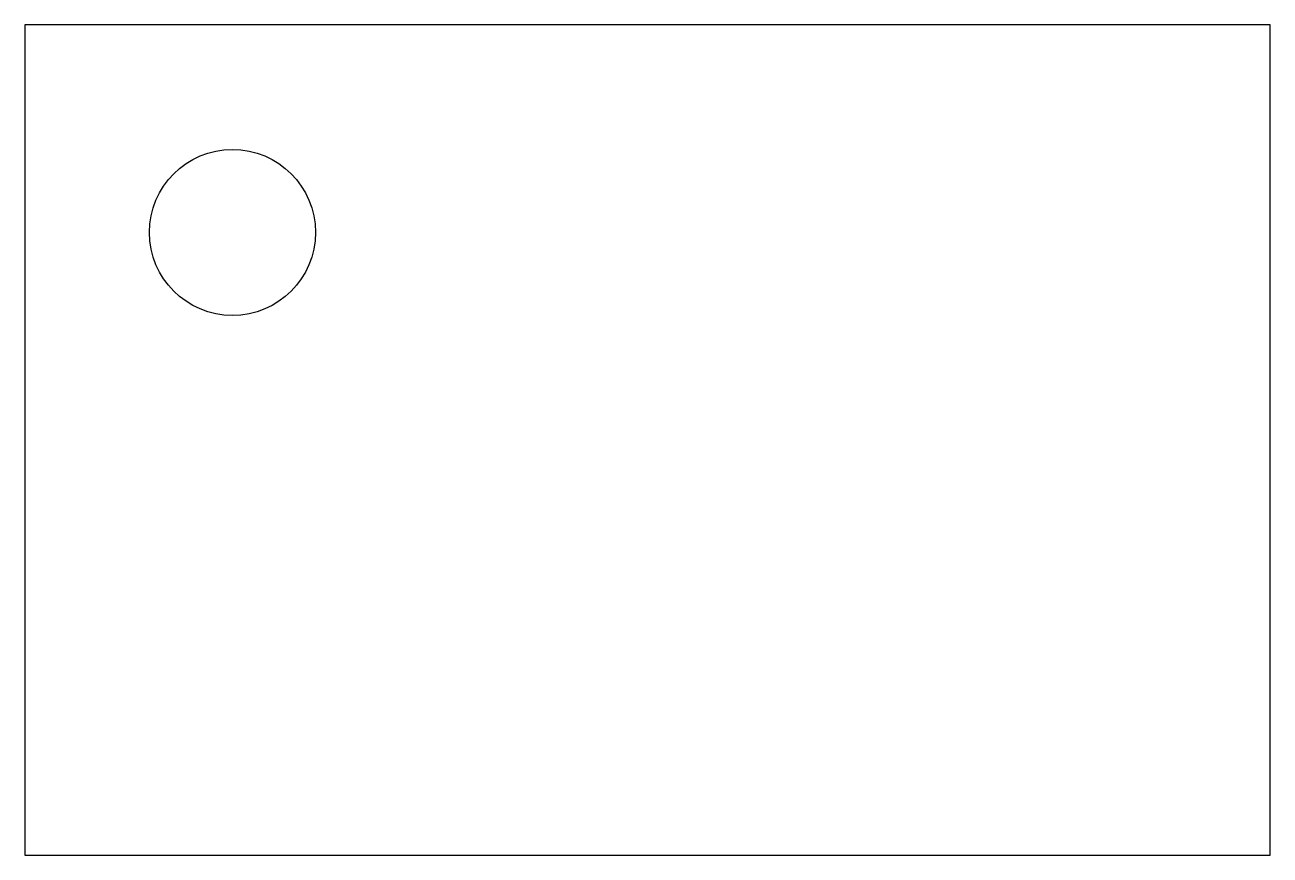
# Model space of a CAD drawing. Header units: millimetres. Extents: x 0 to 30, y 0 to 20.
import ezdxf

# ---------------------------------------------------------------- set-up
doc = ezdxf.new("R2010")
doc.units = ezdxf.units.MM
doc.layers.add('HANGING', color=7, linetype='Continuous')
doc.layers.add('OUTLINE', color=7, linetype='Continuous')

msp = doc.modelspace()

# ---------------------------------------------------------------- linework, layer by layer
at = {"layer": 'HANGING'}
msp.add_circle((5, 15), 2, dxfattribs=at)
at = {"layer": 'OUTLINE'}
msp.add_lwpolyline([(0, 0), (30, 0), (30, 20), (0, 20)], close=True, dxfattribs=at)

doc.saveas('drawing.dxf')
